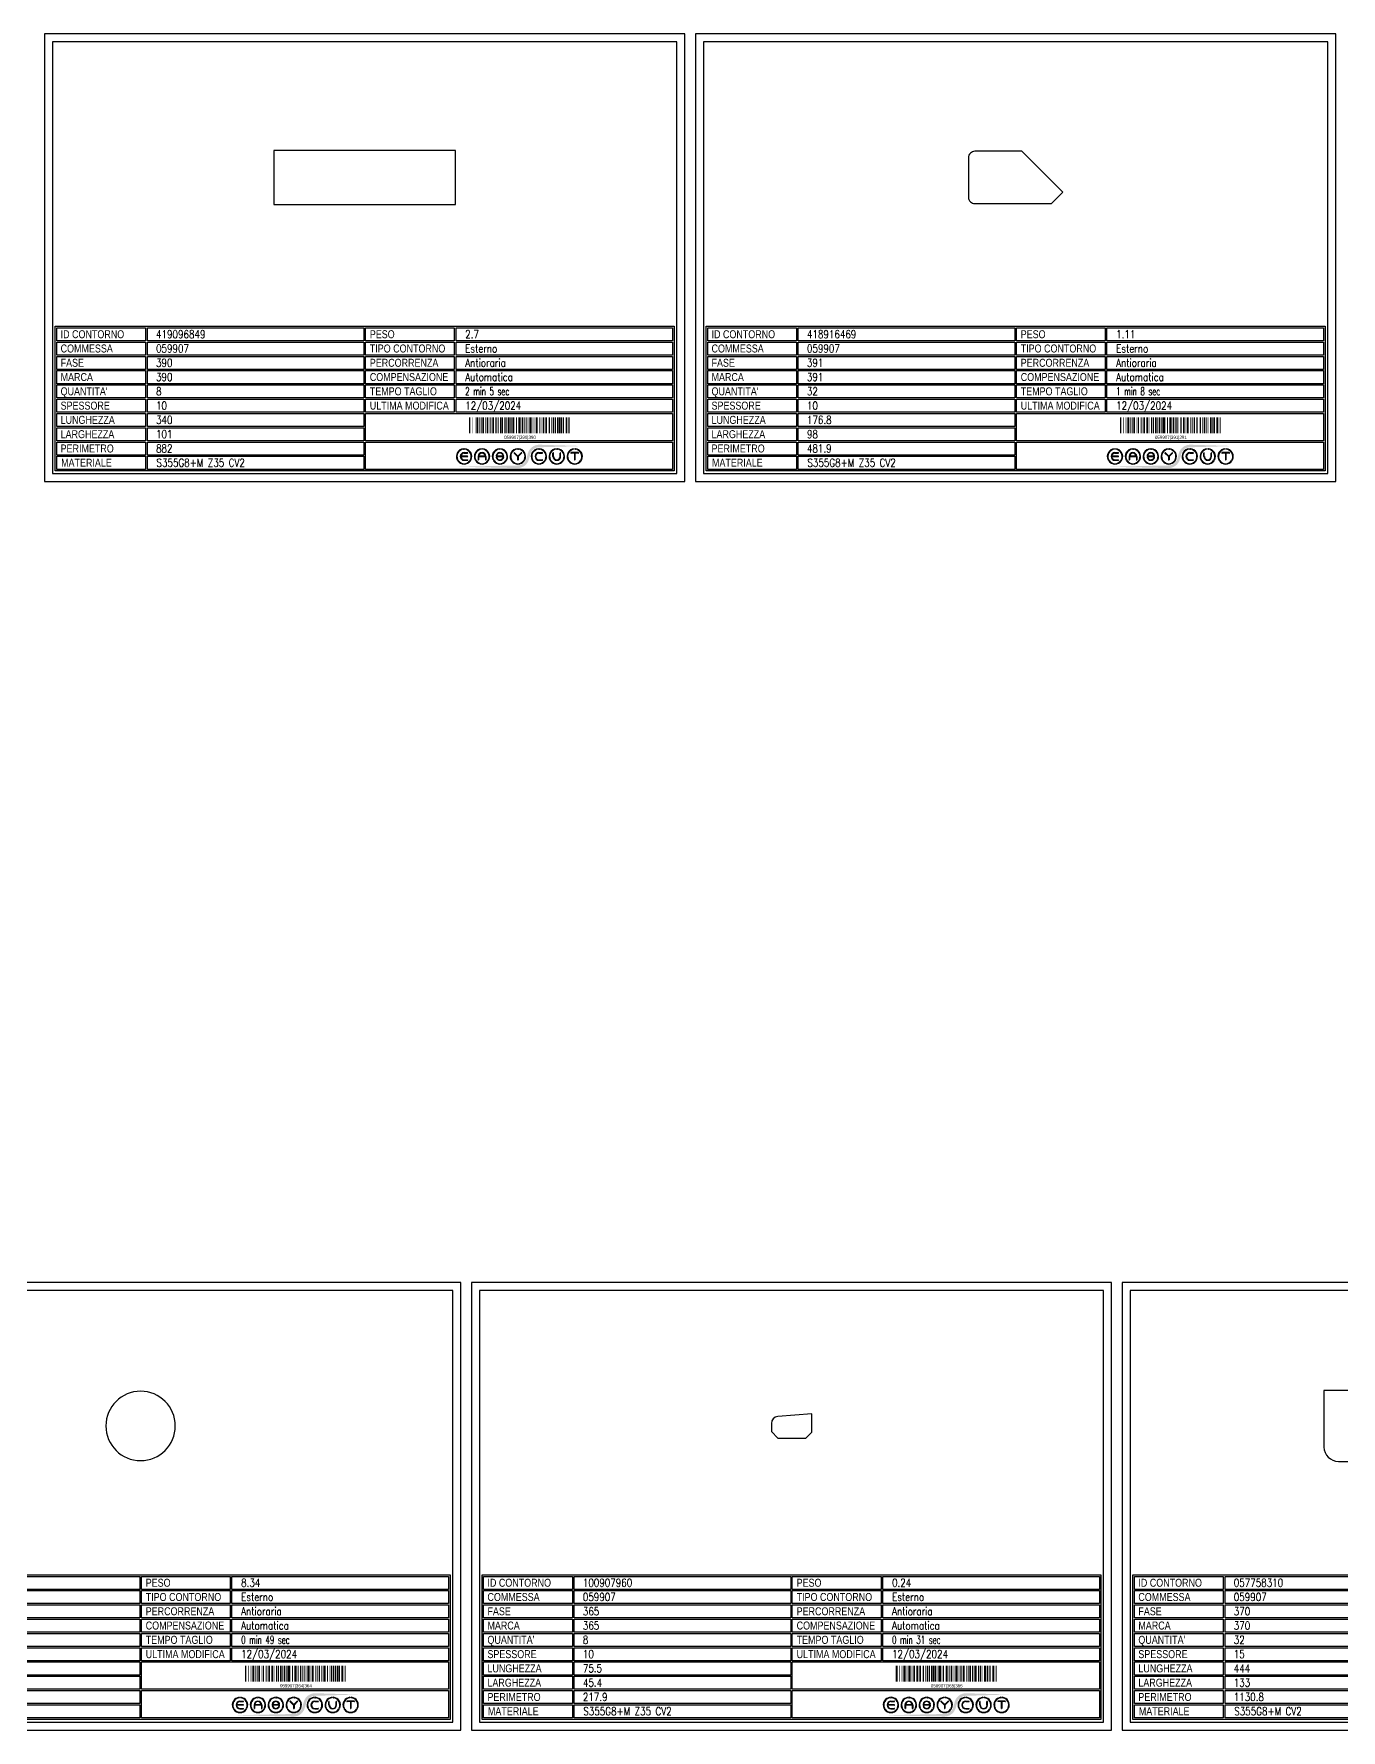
# Model space of a CAD drawing. Header units: millimetres. Extents: x 28039 to 145264, y 9873 to 40131.
# Drawn here: x 34119 to 36569, y 27973 to 31152 of the extents above; entities that cross this region are included whole.
import ezdxf
from ezdxf.enums import TextEntityAlignment as Align

# ---------------------------------------------------------------- set-up
doc = ezdxf.new("R2010")
doc.units = ezdxf.units.MM
doc.styles.add('EasyCutStyle', font='romans.shx', dxfattribs={"width": 0.8})
doc.styles.add('EasyCutStyle1', font='arial.ttf', dxfattribs={"width": 0.8})

# ---------------------------------------------------------------- blocks, each defined once
blk = doc.blocks.new('*U4')
at = {"color": 5}
blk.add_lwpolyline([(0, 0), (1200, 0), (1200, 839), (0, 839)], close=True, dxfattribs=at)
at = {"color": 7}
blk.add_lwpolyline([(15, 15), (1185, 15), (1185, 824), (15, 824)], close=True, dxfattribs=at)
at = {"color": 253}
blk.add_lwpolyline([(20, 291), (1180, 291), (1180, 20), (20, 20)], close=True, dxfattribs=at)
at = {"color": 2}
for points in [[(23, 288.1), (189.3, 288.1), (189.3, 263.7), (23, 263.7)], [(23, 288.1), (189.3, 288.1), (189.3, 263.7), (23, 263.7)], [(601.5, 288.1), (767.9, 288.1), (767.9, 263.7), (601.5, 263.7)], [(23, 261.4), (189.3, 261.4), (189.3, 237), (23, 237)], [(601.5, 261.4), (767.9, 261.4), (767.9, 237), (601.5, 237)], [(23, 234.6), (189.3, 234.6), (189.3, 210.2), (23, 210.2)], [(601.5, 234.6), (767.9, 234.6), (767.9, 210.2), (601.5, 210.2)], [(23, 207.9), (189.3, 207.9), (189.3, 183.4), (23, 183.4)], [(601.5, 207.9), (767.9, 207.9), (767.9, 183.4), (601.5, 183.4)], [(23, 181.1), (189.3, 181.1), (189.3, 156.7), (23, 156.7)], [(601.5, 181.1), (767.9, 181.1), (767.9, 156.7), (601.5, 156.7)], [(23, 154.3), (189.3, 154.3), (189.3, 129.9), (23, 129.9)], [(23, 127.6), (189.3, 127.6), (189.3, 103.1), (23, 103.1)], [(601.5, 154.3), (767.9, 154.3), (767.9, 129.9), (601.5, 129.9)], [(23, 100.8), (189.3, 100.8), (189.3, 76.4), (23, 76.4)], [(23, 74), (189.3, 74), (189.3, 49.6), (23, 49.6)], [(23, 47.3), (189.3, 47.3), (189.3, 22.9), (23, 22.9)]]:
    blk.add_lwpolyline(points, close=True, dxfattribs=at)
at = {"color": 1}
for points in [[(192.7, 288.1), (598.5, 288.1), (598.5, 263.7), (192.7, 263.7)], [(771.3, 288.1), (1177.2, 288.1), (1177.2, 263.7), (771.3, 263.7)], [(192.7, 261.4), (598.5, 261.4), (598.5, 237), (192.7, 237)], [(771.3, 261.4), (1177.2, 261.4), (1177.2, 237), (771.3, 237)], [(192.7, 234.6), (598.5, 234.6), (598.5, 210.2), (192.7, 210.2)], [(771.3, 234.6), (1177.2, 234.6), (1177.2, 210.2), (771.3, 210.2)], [(192.7, 207.9), (598.5, 207.9), (598.5, 183.4), (192.7, 183.4)], [(771.3, 207.9), (1177.2, 207.9), (1177.2, 183.4), (771.3, 183.4)], [(192.7, 181.1), (598.5, 181.1), (598.5, 156.7), (192.7, 156.7)], [(771.3, 181.1), (1177.2, 181.1), (1177.2, 156.7), (771.3, 156.7)], [(192.7, 154.3), (598.5, 154.3), (598.5, 129.9), (192.7, 129.9)], [(192.7, 127.6), (598.5, 127.6), (598.5, 103.1), (192.7, 103.1)], [(601.5, 127.6), (1177.2, 127.6), (1177.2, 76.4), (601.5, 76.4)], [(771.3, 154.3), (1177.2, 154.3), (1177.2, 129.9), (771.3, 129.9)], [(192.7, 100.8), (598.5, 100.8), (598.5, 76.4), (192.7, 76.4)], [(192.7, 74), (598.5, 74), (598.5, 49.6), (192.7, 49.6)], [(601.5, 74), (1177.2, 74), (1177.2, 22.9), (601.5, 22.9)], [(192.7, 47.3), (598.5, 47.3), (598.5, 22.9), (192.7, 22.9)]]:
    blk.add_lwpolyline(points, close=True, dxfattribs=at)
at = {"color": 161, "style": 'EasyCutStyle1', "width": 0.8}
for s, p in [('COMMESSA', (30.1, 241.9)), ('ID CONTORNO', (30.1, 268.6)), ('TIPO CONTORNO', (609.6, 241.9)), ('PESO', (609.6, 268.6)), ('FASE', (30.1, 215.1)), ('PERCORRENZA', (609.6, 215.1)), ('MARCA', (30.1, 188.4)), ('COMPENSAZIONE', (609.6, 188.4)), ("QUANTITA'", (30.1, 161.6)), ('TEMPO TAGLIO', (609.6, 161.6)), ('SPESSORE', (30.1, 134.8)), ('ULTIMA MODIFICA', (609.6, 134.8)), ('LUNGHEZZA', (30.1, 108.1)), ('LARGHEZZA', (30.1, 81.3)), ('PERIMETRO', (30.1, 54.5)), ('MATERIALE', (31, 27.8))]:
    blk.add_text(s, height=15, dxfattribs=at).set_placement(p)
at = {"style": 'EasyCutStyle'}
for tag, p, width in [('ORDERSHAPE', (208.9, 241.9), 0.8), ('IDSHAPE', (208.9, 268.6), 0.8), ('TYPESHAPE', (788.4, 241.9), 0.8), ('WEIGTHSHAPE', (788.4, 268.6), 0.8), ('PHASESHAPE', (208.9, 215.1), 0.8), ('JOUSHAPE', (788.4, 215.1), 0.8), ('MKSHAPE', (208.9, 188.4), 0.8), ('COMPSHAPE', (788.4, 188.4), 0.8), ('QTASHAPE', (208.9, 161.6), 0.8), ('TIMECUTSHAPE', (788.4, 161.6), 0.65), ('TKSHAPE', (208.9, 134.8), 0.8), ('LASTMODIFYSHAPE', (788.4, 134.8), 0.8), ('LENGTHSHAPE', (208.9, 108.1), 0.8), ('HEIGHTSHAPE', (208.9, 81.3), 0.8), ('PERIMETERSHAPE', (208.9, 54.5), 0.8), ('MATSHAPE', (209.8, 27.8), 0.8)]:
    blk.add_attdef(tag, p, '', height=15, dxfattribs=dict(at, width=width))
blk = doc.blocks.new('Logo')
h = blk.add_hatch(color=256)
h.set_gradient(color1=(255, 0, 0), color2=(255, 255, 0), tint=1)
h.paths.add_polyline_path([(20.5, 4.4, -0.339454), (37.1, 17.2), (118.6, 19.6), (37.1, 22, 0.339454), (15.8, 5.7), (13.2, -4.2, -0.339454), (-3.4, -16.9), (-118.2, -19.3), (-3.4, -21.7, 0.339454), (17.8, -5.4)])
for color, points in [(140, [(-115.9, -5.7, -1), (-116.7, -6.1, -0.520567), (-104.9, 14.3, -1), (-104.9, 13.5, 0.520567)]), (256, [(-97.3, 0.4), (-110, 0.4, -0.394366), (-103.7, 6.3), (-97.3, 6.3, 1), (-97.3, 7.2), (-103.7, 7.2, 1), (-103.7, -7.2), (-97.3, -7.2, 1), (-97.3, -6.3), (-103.7, -6.3, -0.394366), (-110, -0.4), (-97.3, -0.4, 1)]), (140, [(-91.4, -5.7, 1), (-90.6, -6.1, 0.520567), (-102.4, 14.3, 0.916853), (-102.6, 13.5, 0.043377), (-102.5, 13.5, -0.520567)]), (140, [(-82.3, -5.7, -1), (-83.1, -6.1, -0.520567), (-71.3, 14.3, -1), (-71.3, 13.5, 0.520567)]), (140, [(-57.8, -5.7, 1), (-57, -6.1, 0.520567), (-68.8, 14.3, 1), (-68.9, 13.5, -0.520567)]), (140, [(-48.7, -5.7, -1), (-49.5, -6.1, -0.520567), (-37.7, 14.3, -1), (-37.7, 13.5, 0.520567)]), (256, [(-31.2, -0.4, -0.486114), (-30.3, -1.5, -0.776377), (-42.6, -1.6, 1), (-43.4, -1.9, 0.776377), (-29.5, -1.7, 0.486114), (-31.2, 0.4), (-41.8, 0.4, -0.486114), (-42.6, 1.5, -0.776377), (-30.4, 1.6, 1), (-29.5, 1.9, 0.776377), (-43.5, 1.7, 0.486114), (-41.8, -0.4)]), (140, [(-24.2, -5.7, 1), (-23.4, -6.1, 0.520567), (-35.2, 14.3, 1), (-35.3, 13.5, -0.520567)]), (140, [(-15.1, -5.7, -1), (-15.9, -6.1, -0.520567), (-4.1, 14.3, -1), (-4.1, 13.5, 0.520567)]), (256, [(-9.3, 7.1, 1), (-10, 6.5), (-3.3, -0.2), (-3.3, -6.3, 1), (-2.4, -6.3), (-2.4, -0.2), (4.2, 6.5, 1), (3.6, 7.1), (-2.9, 0.6)]), (140, [(9.4, -5.7, 1), (10.2, -6.1, 0.520567), (-1.6, 14.3, 1), (-1.7, 13.5, -0.520567)]), (140, [(24.2, -5.7, -1), (23.4, -6.1, -0.520567), (35.2, 14.3, -1), (35.3, 13.5, 0.520567)]), (256, [(36.5, -7.2), (42.8, -7.2, 1), (42.8, -6.3), (36.5, -6.3, -1), (36.5, 6.3), (42.8, 6.3, 1), (42.8, 7.2), (36.5, 7.2, 1)]), (140, [(48.7, -5.7, 1), (49.5, -6.1, 0.520567), (37.7, 14.3, 1), (37.7, 13.5, -0.520567)]), (140, [(57.8, -5.7, -1), (57, -6.1, -0.520567), (68.8, 14.3, -1), (68.9, 13.5, 0.520567)]), (256, [(63.7, 0), (63.7, 6.3, 1), (62.9, 6.3), (62.9, 0, 1), (77.3, 0), (77.3, 6.3, 1), (76.4, 6.3), (76.4, 0, -1)]), (140, [(82.3, -5.7, 1), (83.1, -6.1, 0.520567), (71.3, 14.3, 1), (71.3, 13.5, -0.520567)]), (140, [(91.4, -5.7, -1), (90.6, -6.1, -0.520567), (102.4, 14.3, -1), (102.5, 13.5, 0.520567)]), (256, [(96.9, 7.2, 1), (96.9, 6.3), (103.2, 6.3), (103.2, -6.3, 1), (104.1, -6.3), (104.1, 6.3), (110.4, 6.3, 1), (110.4, 7.2)]), (140, [(115.9, -5.7, 1), (116.7, -6.1, 0.520567), (104.9, 14.3, 1), (104.9, 13.5, -0.520567)]), (140, [(-91.9, -8.3, 1), (-92.6, -7.8, -0.520567), (-114.8, -7.8, 1), (-115.5, -8.3, 0.520567)]), (140, [(-58.3, -8.3, 1), (-59, -7.8, -0.520567), (-81.2, -7.8, 1), (-81.9, -8.3, 0.520567)]), (140, [(-24.7, -8.3, 1), (-25.4, -7.8, -0.520567), (-47.6, -7.8, 1), (-48.3, -8.3, 0.520567)]), (140, [(8.9, -8.3, 1), (8.2, -7.8, -0.520567), (-14, -7.8, 1), (-14.7, -8.3, 0.520567)]), (140, [(48.3, -8.3, 1), (47.6, -7.8, -0.520567), (25.4, -7.8, 1), (24.7, -8.3, 0.520567)]), (140, [(81.9, -8.3, 1), (81.2, -7.8, -0.520567), (59, -7.8, 1), (58.3, -8.3, 0.520567)]), (140, [(115.5, -8.3, 1), (114.8, -7.8, -0.520567), (92.6, -7.8, 1), (91.9, -8.3, 0.520567)])]:
    blk.add_hatch(color=color).paths.add_polyline_path(points)
h = blk.add_hatch(color=256)
h.paths.add_polyline_path([(-63.7, -0.4), (-63.7, -6.3, 1), (-62.9, -6.3), (-62.9, 0, 1), (-77.3, 0), (-77.3, -6.3, 1), (-76.4, -6.3), (-76.4, -0.4)])
h.paths.add_polyline_path([(-76.4, 0.4, -0.933992), (-63.8, 0.4)], flags=16)
for p, q in [((-97.3, 0.4), (-110, 0.4)), ((-103.7, 7.2), (-97.3, 7.2)), ((-103.7, 6.3), (-97.3, 6.3)), ((-77.3, 0), (-77.3, -6.3)), ((-63.8, 0.4), (-76.4, 0.4)), ((-62.9, 0), (-62.9, -6.3)), ((-31.2, 0.4), (-41.8, 0.4)), ((-3.3, -0.2), (-10, 6.5)), ((-2.9, 0.6), (-9.3, 7.1)), ((-2.9, 0.6), (3.6, 7.1)), ((-2.4, -0.2), (4.2, 6.5)), ((36.5, 7.2), (42.8, 7.2)), ((36.5, 6.3), (42.8, 6.3)), ((62.9, 0), (62.9, 6.3)), ((63.7, 0), (63.7, 6.3)), ((76.4, 0), (76.4, 6.3)), ((77.3, 0), (77.3, 6.3)), ((110.4, 7.2), (96.9, 7.2)), ((103.2, 6.3), (96.9, 6.3)), ((103.2, 6.3), (103.2, -6.3)), ((104.1, 6.3), (104.1, -6.3)), ((110.4, 6.3), (104.1, 6.3)), ((-97.3, -0.4), (-110, -0.4)), ((-103.7, -6.3), (-97.3, -6.3)), ((-103.7, -7.2), (-97.3, -7.2)), ((-76.4, -0.4), (-76.4, -6.3)), ((-63.7, -0.4), (-76.4, -0.4)), ((-63.7, -0.4), (-63.7, -6.3)), ((-31.2, -0.4), (-41.8, -0.4)), ((-3.3, -0.2), (-3.3, -6.3)), ((-2.4, -0.2), (-2.4, -6.3)), ((36.5, -6.3), (42.8, -6.3)), ((36.5, -7.2), (42.8, -7.2))]:
    blk.add_line(p, q)
at = {"color": 140}
for centre, radius, start, end in [((-103.7, 0), 14.4, 95, 205), ((-103.7, 0), 13.5, 95, 205), ((-104.9, 13.9), 0.432, 275, 95), ((-102.5, 13.9), 0.432, 85, 265), ((-103.7, 0), 13.5, 335, 85), ((-103.7, 0), 14.4, 335, 85), ((-70.1, 0), 14.4, 95, 205), ((-70.1, 0), 13.5, 95, 205), ((-71.3, 13.9), 0.432, 275, 95), ((-68.9, 13.9), 0.432, 85, 265), ((-70.1, 0), 13.5, 335, 85), ((-70.1, 0), 14.4, 335, 85), ((-36.5, 0), 14.4, 95, 205), ((-36.5, 0), 13.5, 95, 205), ((-37.7, 13.9), 0.432, 275, 95), ((-35.3, 13.9), 0.432, 85, 265), ((-36.5, 0), 13.5, 335, 85), ((-36.5, 0), 14.4, 335, 85), ((-2.9, 0), 14.4, 95, 205), ((-2.9, 0), 13.5, 95, 205), ((-4.1, 13.9), 0.432, 275, 95), ((-1.7, 13.9), 0.432, 85, 265), ((-2.9, 0), 13.5, 335, 85), ((-2.9, 0), 14.4, 335, 85), ((36.5, 0), 14.4, 95, 205), ((36.5, 0), 13.5, 95, 205), ((35.3, 13.9), 0.432, 275, 95), ((37.7, 13.9), 0.432, 85, 265), ((36.5, 0), 14.4, 335, 85), ((36.5, 0), 13.5, 335, 85), ((70.1, 0), 14.4, 95, 205), ((70.1, 0), 13.5, 95, 205), ((68.9, 13.9), 0.432, 275, 95), ((71.3, 13.9), 0.432, 85, 265), ((70.1, 0), 14.4, 335, 85), ((70.1, 0), 13.5, 335, 85), ((103.7, 0), 14.4, 95, 205), ((103.7, 0), 13.5, 95, 205), ((102.5, 13.9), 0.432, 275, 95), ((104.9, 13.9), 0.432, 85, 265), ((103.7, 0), 14.4, 335, 85), ((103.7, 0), 13.5, 335, 85), ((-116.3, -5.9), 0.432, 205, 25), ((-115.1, -8), 0.432, 35, 215), ((-103.7, 0), 14.4, 215, 325), ((-103.7, 0), 13.5, 215, 325), ((-92.2, -8), 0.432, 325, 145), ((-91, -5.9), 0.432, 155, 335), ((-82.7, -5.9), 0.432, 205, 25), ((-81.5, -8), 0.432, 35, 215), ((-70.1, 0), 14.4, 215, 325), ((-70.1, 0), 13.5, 215, 325), ((-58.6, -8), 0.432, 325, 145), ((-57.4, -5.9), 0.432, 155, 335), ((-49.1, -5.9), 0.432, 205, 25), ((-47.9, -8), 0.432, 35, 215), ((-36.5, 0), 14.4, 215, 325), ((-36.5, 0), 13.5, 215, 325), ((-25, -8), 0.432, 325, 145), ((-23.8, -5.9), 0.432, 155, 335), ((-15.5, -5.9), 0.432, 205, 25), ((-14.3, -8), 0.432, 35, 215), ((-2.9, 0), 14.4, 215, 325), ((-2.9, 0), 13.5, 215, 325), ((8.6, -8), 0.432, 325, 145), ((9.8, -5.9), 0.432, 155, 335), ((23.8, -5.9), 0.432, 205, 25), ((25, -8), 0.432, 35, 215), ((36.5, 0), 14.4, 215, 325), ((36.5, 0), 13.5, 215, 325), ((47.9, -8), 0.432, 325, 145), ((49.1, -5.9), 0.432, 155, 335), ((57.4, -5.9), 0.432, 205, 25), ((58.6, -8), 0.432, 35, 215), ((70.1, 0), 14.4, 215, 325), ((70.1, 0), 13.5, 215, 325), ((81.5, -8), 0.432, 325, 145), ((82.7, -5.9), 0.432, 155, 335), ((91, -5.9), 0.432, 205, 25), ((92.2, -8), 0.432, 35, 215), ((103.7, 0), 14.4, 215, 325), ((103.7, 0), 13.5, 215, 325), ((115.1, -8), 0.432, 325, 145), ((116.3, -5.9), 0.432, 155, 335)]:
    blk.add_arc(centre, radius, start, end, dxfattribs=at)
for centre, radius, start, end in [((-103.7, 0), 7.2, 90, 270), ((-103.7, 0), 6.34, 90, 176.0904), ((-97.3, 6.8), 0.432, 270, 90), ((-97.3, 0), 0.432, 270, 90), ((-70.1, 0), 7.2, 0, 180), ((-70.1, 0), 6.34, 3.9096, 176.0904), ((-36.5, 0), 7.2, 15, 166.2998), ((-41.8, 1.3), 1.73, 166.2998, 270), ((-41.8, 1.3), 0.864, 166.2998, 270), ((-36.5, 0), 6.34, 15, 166.2998), ((-31.2, -1.3), 1.73, 346.2998, 90), ((-29.9, 1.8), 0.432, 195, 15), ((-9.6, 6.8), 0.432, 45, 225), ((3.9, 6.8), 0.432, 315, 135), ((36.5, 0), 7.2, 90, 270), ((36.5, 0), 6.34, 90, 270), ((42.8, 6.8), 0.432, 270, 90), ((63.3, 6.3), 0.432, 0, 180), ((70.1, 0), 7.2, 180, 0), ((70.1, 0), 6.34, 180, 0), ((76.8, 6.3), 0.432, 0, 180), ((96.9, 6.8), 0.432, 90, 270), ((110.4, 6.8), 0.432, 270, 90), ((-103.7, 0), 6.34, 183.9096, 270), ((-97.3, -6.8), 0.432, 270, 90), ((-76.8, -6.3), 0.432, 180, 0), ((-63.3, -6.3), 0.432, 180, 0), ((-43, -1.8), 0.432, 15, 195), ((-36.5, 0), 7.2, 195, 346.2998), ((-36.5, 0), 6.34, 195, 346.2998), ((-31.2, -1.3), 0.864, 346.2998, 90), ((-2.9, -6.3), 0.432, 180, 0), ((42.8, -6.8), 0.432, 270, 90), ((103.7, -6.3), 0.432, 180, 0)]:
    blk.add_arc(centre, radius, start, end)
blk = doc.blocks.new('BARCODE128_314874132', base_point=(34608.8, 28053.4))
at = {"linetype": 'Continuous'}
for points, const_width in [([(34609.8, 28053.4), (34609.8, 28083.4)], 2), ([(34612.3, 28053.4), (34612.3, 28083.4)], 1), ([(34615.3, 28053.4), (34615.3, 28083.4)], 1), ([(34620.3, 28053.4), (34620.3, 28083.4)], 1), ([(34624.3, 28053.4), (34624.3, 28083.4)], 3), ([(34627.8, 28053.4), (34627.8, 28083.4)], 2), ([(34631.8, 28053.4), (34631.8, 28083.4)], 2), ([(34635.3, 28053.4), (34635.3, 28083.4)], 3), ([(34639.3, 28053.4), (34639.3, 28083.4)], 1), ([(34643.3, 28053.4), (34643.3, 28083.4)], 3), ([(34647.3, 28053.4), (34647.3, 28083.4)], 1), ([(34649.8, 28053.4), (34649.8, 28083.4)], 2), ([(34654.3, 28053.4), (34654.3, 28083.4)], 3), ([(34658.3, 28053.4), (34658.3, 28083.4)], 1), ([(34660.8, 28053.4), (34660.8, 28083.4)], 2), ([(34664.3, 28053.4), (34664.3, 28083.4)], 1), ([(34668.3, 28053.4), (34668.3, 28083.4)], 3), ([(34671.8, 28053.4), (34671.8, 28083.4)], 2), ([(34676.3, 28053.4), (34676.3, 28083.4)], 3), ([(34679.8, 28053.4), (34679.8, 28083.4)], 2), ([(34683.3, 28053.4), (34683.3, 28083.4)], 3), ([(34686.3, 28053.4), (34686.3, 28083.4)], 1), ([(34688.3, 28053.4), (34688.3, 28083.4)], 1), ([(34691.8, 28053.4), (34691.8, 28083.4)], 4), ([(34697.8, 28053.4), (34697.8, 28083.4)], 2), ([(34701.3, 28053.4), (34701.3, 28083.4)], 1), ([(34704.3, 28053.4), (34704.3, 28083.4)], 3), ([(34708.8, 28053.4), (34708.8, 28083.4)], 2), ([(34713.3, 28053.4), (34713.3, 28083.4)], 3), ([(34716.3, 28053.4), (34716.3, 28083.4)], 1), ([(34719.8, 28053.4), (34719.8, 28083.4)], 2), ([(34723.3, 28053.4), (34723.3, 28083.4)], 1), ([(34727.3, 28053.4), (34727.3, 28083.4)], 3), ([(34730.3, 28053.4), (34730.3, 28083.4)], 1), ([(34732.3, 28053.4), (34732.3, 28083.4)], 1), ([(34735.8, 28053.4), (34735.8, 28083.4)], 4), ([(34741.8, 28053.4), (34741.8, 28083.4)], 2), ([(34745.3, 28053.4), (34745.3, 28083.4)], 1), ([(34748.3, 28053.4), (34748.3, 28083.4)], 3), ([(34752.8, 28053.4), (34752.8, 28083.4)], 2), ([(34757.3, 28053.4), (34757.3, 28083.4)], 3), ([(34760.3, 28053.4), (34760.3, 28083.4)], 1), ([(34763.8, 28053.4), (34763.8, 28083.4)], 2), ([(34767.3, 28053.4), (34767.3, 28083.4)], 1), ([(34771.3, 28053.4), (34771.3, 28083.4)], 3), ([(34774.8, 28053.4), (34774.8, 28083.4)], 2), ([(34778.3, 28053.4), (34778.3, 28083.4)], 3), ([(34782.3, 28053.4), (34782.3, 28083.4)], 3), ([(34785.8, 28053.4), (34785.8, 28083.4)], 2), ([(34791.3, 28053.4), (34791.3, 28083.4)], 3), ([(34794.3, 28053.4), (34794.3, 28083.4)], 1), ([(34796.8, 28053.4), (34796.8, 28083.4)], 2)]:
    blk.add_lwpolyline(points, dxfattribs=dict(at, const_width=const_width))
blk.add_text('059907|364|364', height=6).set_placement((34704.3, 28042.9), align=Align.CENTER)
blk = doc.blocks.new('BARCODE128_100907960', base_point=(35828.8, 28053.4))
at = {"linetype": 'Continuous'}
for points, const_width in [([(35829.8, 28053.4), (35829.8, 28083.4)], 2), ([(35832.3, 28053.4), (35832.3, 28083.4)], 1), ([(35835.3, 28053.4), (35835.3, 28083.4)], 1), ([(35840.3, 28053.4), (35840.3, 28083.4)], 1), ([(35844.3, 28053.4), (35844.3, 28083.4)], 3), ([(35847.8, 28053.4), (35847.8, 28083.4)], 2), ([(35851.8, 28053.4), (35851.8, 28083.4)], 2), ([(35855.3, 28053.4), (35855.3, 28083.4)], 3), ([(35859.3, 28053.4), (35859.3, 28083.4)], 1), ([(35863.3, 28053.4), (35863.3, 28083.4)], 3), ([(35867.3, 28053.4), (35867.3, 28083.4)], 1), ([(35869.8, 28053.4), (35869.8, 28083.4)], 2), ([(35874.3, 28053.4), (35874.3, 28083.4)], 3), ([(35878.3, 28053.4), (35878.3, 28083.4)], 1), ([(35880.8, 28053.4), (35880.8, 28083.4)], 2), ([(35884.3, 28053.4), (35884.3, 28083.4)], 1), ([(35888.3, 28053.4), (35888.3, 28083.4)], 3), ([(35891.8, 28053.4), (35891.8, 28083.4)], 2), ([(35896.3, 28053.4), (35896.3, 28083.4)], 3), ([(35899.8, 28053.4), (35899.8, 28083.4)], 2), ([(35903.3, 28053.4), (35903.3, 28083.4)], 3), ([(35906.3, 28053.4), (35906.3, 28083.4)], 1), ([(35908.3, 28053.4), (35908.3, 28083.4)], 1), ([(35911.8, 28053.4), (35911.8, 28083.4)], 4), ([(35917.8, 28053.4), (35917.8, 28083.4)], 2), ([(35921.3, 28053.4), (35921.3, 28083.4)], 1), ([(35924.3, 28053.4), (35924.3, 28083.4)], 3), ([(35928.8, 28053.4), (35928.8, 28083.4)], 2), ([(35933.3, 28053.4), (35933.3, 28083.4)], 3), ([(35936.3, 28053.4), (35936.3, 28083.4)], 1), ([(35939.8, 28053.4), (35939.8, 28083.4)], 2), ([(35943.3, 28053.4), (35943.3, 28083.4)], 3), ([(35947.3, 28053.4), (35947.3, 28083.4)], 1), ([(35950.3, 28053.4), (35950.3, 28083.4)], 1), ([(35952.3, 28053.4), (35952.3, 28083.4)], 1), ([(35955.8, 28053.4), (35955.8, 28083.4)], 4), ([(35961.8, 28053.4), (35961.8, 28083.4)], 2), ([(35965.3, 28053.4), (35965.3, 28083.4)], 1), ([(35968.3, 28053.4), (35968.3, 28083.4)], 3), ([(35972.8, 28053.4), (35972.8, 28083.4)], 2), ([(35977.3, 28053.4), (35977.3, 28083.4)], 3), ([(35980.3, 28053.4), (35980.3, 28083.4)], 1), ([(35983.8, 28053.4), (35983.8, 28083.4)], 2), ([(35987.3, 28053.4), (35987.3, 28083.4)], 3), ([(35991.3, 28053.4), (35991.3, 28083.4)], 1), ([(35995.8, 28053.4), (35995.8, 28083.4)], 4), ([(36000.3, 28053.4), (36000.3, 28083.4)], 3), ([(36003.3, 28053.4), (36003.3, 28083.4)], 1), ([(36005.8, 28053.4), (36005.8, 28083.4)], 2), ([(36011.3, 28053.4), (36011.3, 28083.4)], 3), ([(36014.3, 28053.4), (36014.3, 28083.4)], 1), ([(36016.8, 28053.4), (36016.8, 28083.4)], 2)]:
    blk.add_lwpolyline(points, dxfattribs=dict(at, const_width=const_width))
blk.add_text('059907|365|365', height=6).set_placement((35924.3, 28042.9), align=Align.CENTER)
blk = doc.blocks.new('BARCODE128_419096849', base_point=(35028.8, 30393.4))
at = {"linetype": 'Continuous'}
for points, const_width in [([(35029.8, 30393.4), (35029.8, 30423.4)], 2), ([(35032.3, 30393.4), (35032.3, 30423.4)], 1), ([(35035.3, 30393.4), (35035.3, 30423.4)], 1), ([(35040.3, 30393.4), (35040.3, 30423.4)], 1), ([(35044.3, 30393.4), (35044.3, 30423.4)], 3), ([(35047.8, 30393.4), (35047.8, 30423.4)], 2), ([(35051.8, 30393.4), (35051.8, 30423.4)], 2), ([(35055.3, 30393.4), (35055.3, 30423.4)], 3), ([(35059.3, 30393.4), (35059.3, 30423.4)], 1), ([(35063.3, 30393.4), (35063.3, 30423.4)], 3), ([(35067.3, 30393.4), (35067.3, 30423.4)], 1), ([(35069.8, 30393.4), (35069.8, 30423.4)], 2), ([(35074.3, 30393.4), (35074.3, 30423.4)], 3), ([(35078.3, 30393.4), (35078.3, 30423.4)], 1), ([(35080.8, 30393.4), (35080.8, 30423.4)], 2), ([(35084.3, 30393.4), (35084.3, 30423.4)], 1), ([(35088.3, 30393.4), (35088.3, 30423.4)], 3), ([(35091.8, 30393.4), (35091.8, 30423.4)], 2), ([(35096.3, 30393.4), (35096.3, 30423.4)], 3), ([(35099.8, 30393.4), (35099.8, 30423.4)], 2), ([(35103.3, 30393.4), (35103.3, 30423.4)], 3), ([(35106.3, 30393.4), (35106.3, 30423.4)], 1), ([(35108.3, 30393.4), (35108.3, 30423.4)], 1), ([(35111.8, 30393.4), (35111.8, 30423.4)], 4), ([(35117.8, 30393.4), (35117.8, 30423.4)], 2), ([(35121.3, 30393.4), (35121.3, 30423.4)], 1), ([(35124.3, 30393.4), (35124.3, 30423.4)], 3), ([(35129.3, 30393.4), (35129.3, 30423.4)], 3), ([(35133.3, 30393.4), (35133.3, 30423.4)], 1), ([(35135.8, 30393.4), (35135.8, 30423.4)], 2), ([(35139.3, 30393.4), (35139.3, 30423.4)], 1), ([(35143.3, 30393.4), (35143.3, 30423.4)], 3), ([(35146.8, 30393.4), (35146.8, 30423.4)], 2), ([(35150.3, 30393.4), (35150.3, 30423.4)], 1), ([(35152.3, 30393.4), (35152.3, 30423.4)], 1), ([(35155.8, 30393.4), (35155.8, 30423.4)], 4), ([(35161.8, 30393.4), (35161.8, 30423.4)], 2), ([(35165.3, 30393.4), (35165.3, 30423.4)], 1), ([(35168.3, 30393.4), (35168.3, 30423.4)], 3), ([(35173.3, 30393.4), (35173.3, 30423.4)], 3), ([(35177.3, 30393.4), (35177.3, 30423.4)], 1), ([(35179.8, 30393.4), (35179.8, 30423.4)], 2), ([(35183.3, 30393.4), (35183.3, 30423.4)], 1), ([(35187.3, 30393.4), (35187.3, 30423.4)], 3), ([(35190.8, 30393.4), (35190.8, 30423.4)], 2), ([(35195.3, 30393.4), (35195.3, 30423.4)], 3), ([(35198.8, 30393.4), (35198.8, 30423.4)], 2), ([(35202.3, 30393.4), (35202.3, 30423.4)], 3), ([(35205.8, 30393.4), (35205.8, 30423.4)], 2), ([(35211.3, 30393.4), (35211.3, 30423.4)], 3), ([(35214.3, 30393.4), (35214.3, 30423.4)], 1), ([(35216.8, 30393.4), (35216.8, 30423.4)], 2)]:
    blk.add_lwpolyline(points, dxfattribs=dict(at, const_width=const_width))
blk.add_text('059907|390|390', height=6).set_placement((35124.3, 30382.9), align=Align.CENTER)
blk = doc.blocks.new('BARCODE128_418916469', base_point=(36248.8, 30393.4))
at = {"linetype": 'Continuous'}
for points, const_width in [([(36249.8, 30393.4), (36249.8, 30423.4)], 2), ([(36252.3, 30393.4), (36252.3, 30423.4)], 1), ([(36255.3, 30393.4), (36255.3, 30423.4)], 1), ([(36260.3, 30393.4), (36260.3, 30423.4)], 1), ([(36264.3, 30393.4), (36264.3, 30423.4)], 3), ([(36267.8, 30393.4), (36267.8, 30423.4)], 2), ([(36271.8, 30393.4), (36271.8, 30423.4)], 2), ([(36275.3, 30393.4), (36275.3, 30423.4)], 3), ([(36279.3, 30393.4), (36279.3, 30423.4)], 1), ([(36283.3, 30393.4), (36283.3, 30423.4)], 3), ([(36287.3, 30393.4), (36287.3, 30423.4)], 1), ([(36289.8, 30393.4), (36289.8, 30423.4)], 2), ([(36294.3, 30393.4), (36294.3, 30423.4)], 3), ([(36298.3, 30393.4), (36298.3, 30423.4)], 1), ([(36300.8, 30393.4), (36300.8, 30423.4)], 2), ([(36304.3, 30393.4), (36304.3, 30423.4)], 1), ([(36308.3, 30393.4), (36308.3, 30423.4)], 3), ([(36311.8, 30393.4), (36311.8, 30423.4)], 2), ([(36316.3, 30393.4), (36316.3, 30423.4)], 3), ([(36319.8, 30393.4), (36319.8, 30423.4)], 2), ([(36323.3, 30393.4), (36323.3, 30423.4)], 3), ([(36326.3, 30393.4), (36326.3, 30423.4)], 1), ([(36328.3, 30393.4), (36328.3, 30423.4)], 1), ([(36331.8, 30393.4), (36331.8, 30423.4)], 4), ([(36337.8, 30393.4), (36337.8, 30423.4)], 2), ([(36341.3, 30393.4), (36341.3, 30423.4)], 1), ([(36344.3, 30393.4), (36344.3, 30423.4)], 3), ([(36349.3, 30393.4), (36349.3, 30423.4)], 3), ([(36353.3, 30393.4), (36353.3, 30423.4)], 1), ([(36355.8, 30393.4), (36355.8, 30423.4)], 2), ([(36359.3, 30393.4), (36359.3, 30423.4)], 1), ([(36363.3, 30393.4), (36363.3, 30423.4)], 3), ([(36367.8, 30393.4), (36367.8, 30423.4)], 2), ([(36370.3, 30393.4), (36370.3, 30423.4)], 1), ([(36372.3, 30393.4), (36372.3, 30423.4)], 1), ([(36375.8, 30393.4), (36375.8, 30423.4)], 4), ([(36381.8, 30393.4), (36381.8, 30423.4)], 2), ([(36385.3, 30393.4), (36385.3, 30423.4)], 1), ([(36388.3, 30393.4), (36388.3, 30423.4)], 3), ([(36393.3, 30393.4), (36393.3, 30423.4)], 3), ([(36397.3, 30393.4), (36397.3, 30423.4)], 1), ([(36399.8, 30393.4), (36399.8, 30423.4)], 2), ([(36403.3, 30393.4), (36403.3, 30423.4)], 1), ([(36407.3, 30393.4), (36407.3, 30423.4)], 3), ([(36411.8, 30393.4), (36411.8, 30423.4)], 2), ([(36414.3, 30393.4), (36414.3, 30423.4)], 1), ([(36419.3, 30393.4), (36419.3, 30423.4)], 3), ([(36422.8, 30393.4), (36422.8, 30423.4)], 2), ([(36425.8, 30393.4), (36425.8, 30423.4)], 2), ([(36431.3, 30393.4), (36431.3, 30423.4)], 3), ([(36434.3, 30393.4), (36434.3, 30423.4)], 1), ([(36436.8, 30393.4), (36436.8, 30423.4)], 2)]:
    blk.add_lwpolyline(points, dxfattribs=dict(at, const_width=const_width))
blk.add_text('059907|391|391', height=6).set_placement((36344.3, 30382.9), align=Align.CENTER)

msp = doc.modelspace()

# ---------------------------------------------------------------- linework, layer by layer
at = {"color": 2}
msp.add_lwpolyline([(34568.8, 30832.9), (34908.8, 30832.9), (34908.8, 30933.9), (34568.8, 30933.9)], close=True, dxfattribs=at)
at = {"color": 2, "elevation": 0}
for points in [[(35870.5, 30846.4, 0.414214), (35882.5, 30834.4), (36026, 30834.4), (36047.2, 30855.6), (35970.5, 30932.4), (35882.5, 30932.4, 0.414214), (35870.5, 30920.4)], [(34253.8, 28543.4, 1), (34383.8, 28543.4, 1)], [(36536.8, 28503.9, 0.414214), (36563.8, 28476.9), (36953.8, 28476.9, 0.414214), (36980.8, 28503.9), (36980.8, 28609.9), (36536.8, 28609.9)], [(35501.1, 28532.7), (35513.1, 28520.7), (35565.6, 28520.7), (35576.6, 28531.7), (35576.6, 28566.1), (35513.1, 28561, 0.390984), (35501.1, 28548)]]:
    msp.add_lwpolyline(points, format="xyb", close=True, dxfattribs=at)

# ---------------------------------------------------------------- block references
for p, values in [((34138.8, 30313.4), {'IDSHAPE': '419096849', 'ORDERSHAPE': '059907', 'PHASESHAPE': '390', 'MKSHAPE': '390', 'TKSHAPE': '10', 'LENGTHSHAPE': '340', 'HEIGHTSHAPE': '101', 'MATSHAPE': 'S355G8+M Z35 CV2', 'LASTMODIFYSHAPE': '12/03/2024', 'PERIMETERSHAPE': '882', 'WEIGTHSHAPE': '2.7', 'TYPESHAPE': 'Esterno', 'JOUSHAPE': 'Antioraria', 'COMPSHAPE': 'Automatica', 'TIMECUTSHAPE': '2 min 5 sec', 'QTASHAPE': '8'}), ((35358.8, 30313.4), {'IDSHAPE': '418916469', 'ORDERSHAPE': '059907', 'PHASESHAPE': '391', 'MKSHAPE': '391', 'TKSHAPE': '10', 'LENGTHSHAPE': '176.8', 'HEIGHTSHAPE': '98', 'MATSHAPE': 'S355G8+M Z35 CV2', 'LASTMODIFYSHAPE': '12/03/2024', 'PERIMETERSHAPE': '481.9', 'WEIGTHSHAPE': '1.11', 'TYPESHAPE': 'Esterno', 'JOUSHAPE': 'Antioraria', 'COMPSHAPE': 'Automatica', 'TIMECUTSHAPE': '1 min 8 sec', 'QTASHAPE': '32'}), ((33718.8, 27973.4), {'IDSHAPE': '314874132', 'ORDERSHAPE': '059907', 'PHASESHAPE': '364', 'MKSHAPE': '364', 'TKSHAPE': '80', 'LENGTHSHAPE': '130', 'HEIGHTSHAPE': '130', 'MATSHAPE': 'II-CV2', 'LASTMODIFYSHAPE': '12/03/2024', 'PERIMETERSHAPE': '408.4', 'WEIGTHSHAPE': '8.34', 'TYPESHAPE': 'Esterno', 'JOUSHAPE': 'Antioraria', 'COMPSHAPE': 'Automatica', 'TIMECUTSHAPE': '0 min 49 sec', 'QTASHAPE': '4'}), ((34938.8, 27973.4), {'IDSHAPE': '100907960', 'ORDERSHAPE': '059907', 'PHASESHAPE': '365', 'MKSHAPE': '365', 'TKSHAPE': '10', 'LENGTHSHAPE': '75.5', 'HEIGHTSHAPE': '45.4', 'MATSHAPE': 'S355G8+M Z35 CV2', 'LASTMODIFYSHAPE': '12/03/2024', 'PERIMETERSHAPE': '217.9', 'WEIGTHSHAPE': '0.24', 'TYPESHAPE': 'Esterno', 'JOUSHAPE': 'Antioraria', 'COMPSHAPE': 'Automatica', 'TIMECUTSHAPE': '0 min 31 sec', 'QTASHAPE': '8'}), ((36158.8, 27973.4), {'IDSHAPE': '057758310', 'ORDERSHAPE': '059907', 'PHASESHAPE': '370', 'MKSHAPE': '370', 'TKSHAPE': '15', 'LENGTHSHAPE': '444', 'HEIGHTSHAPE': '133', 'MATSHAPE': 'S355G8+M CV2', 'LASTMODIFYSHAPE': '12/03/2024', 'PERIMETERSHAPE': '1130.8', 'WEIGTHSHAPE': '6.92', 'TYPESHAPE': 'Esterno', 'JOUSHAPE': 'Antioraria', 'COMPSHAPE': 'Automatica', 'TIMECUTSHAPE': '3 min 10 sec', 'QTASHAPE': '32'})]:
    msp.add_blockref('*U4', p).add_auto_attribs(values)
for name, p in [('BARCODE128_419096849', (34934.3, 30403.9)), ('BARCODE128_418916469', (36154.3, 30403.9)), ('Logo', (35028.8, 30360.4)), ('Logo', (36248.8, 30360.4)), ('BARCODE128_314874132', (34514.3, 28063.9)), ('BARCODE128_100907960', (35734.3, 28063.9)), ('Logo', (34608.8, 28020.4)), ('Logo', (35828.8, 28020.4))]:
    msp.add_blockref(name, p)

doc.saveas('drawing.dxf')
